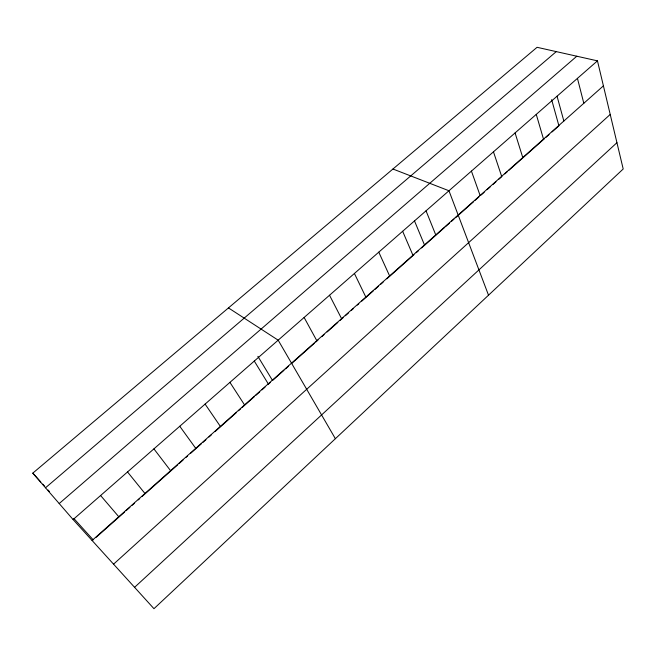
<?xml version="1.0" encoding="UTF-8"?>
<svg xmlns="http://www.w3.org/2000/svg" width="656" height="656" viewBox="0 0 656 656"><rect width="100%" height="100%" fill="white"/><g stroke="black" fill="none" stroke-linecap="round" stroke-linejoin="round"><path stroke-width="0.98" d="M134.578 587.325L616.935 142.688M113.562 564.16L610.219 114.447M92.078 540.478L603.413 85.862M96.235 537.264L124.64 512.008M126.149 510.663L129.929 507.309M132.192 505.292L134.455 503.283M138.227 499.921L139.736 498.585M141.975 496.592L177.784 464.751M179.285 463.415L183.049 460.069M186.058 457.388L187.591 456.027M190.65 453.304L201.359 443.784M202.893 442.423L205.951 439.7M209.002 436.994L211.257 434.985M215.012 431.648L236.168 412.829M238.464 410.787L240.76 408.745M242.294 407.384L254.487 396.544M255.988 395.207L259.751 391.862M262.006 389.853L265.016 387.179M268.025 384.506L270.28 382.497M284.007 370.287L272.535 380.488L257.882 356.364M285.54 368.926L288.599 366.204M291.658 363.49L314.249 343.4M315.749 342.063L318.004 340.062M321.817 336.667L324.105 334.634M327.147 331.928L337.824 322.432M340.111 320.399L343.104 317.742M345.351 315.741L348.344 313.084M351.337 310.419L353.584 308.418M357.323 305.097L358.816 303.761M361.809 301.104L373.231 290.944M374.748 289.591L378.561 286.213M380.841 284.179L383.12 282.146M386.86 278.825L413.952 254.733M416.24 252.699L418.52 250.674M421.57 247.96L444.809 227.296M445.58 226.615L449.393 223.22M451.681 221.187L453.968 219.145M455.502 217.792L473.657 201.638M475.157 200.301L478.913 196.972M481.16 194.971L484.161 192.298M487.113 189.674L490.057 187.058M493.009 184.434L495.961 181.81M498.904 179.186L501.856 176.562M504.841 173.914L507.096 171.905M508.605 170.56L544.496 138.646M546.013 137.293L549.056 134.595M552.09 131.897L558.92 125.821L551.639 99.655M73.103 519.568L597.46 60.852L623.2 168.994L153.963 608.694L73.103 519.568L32.8 473.14L537.067 47.306L597.46 60.852M59.204 503.554L576.804 56.219M45.51 487.785L556.28 51.619M392.936 169.018L448.966 190.757L488.515 295.2M228.46 307.918L278.169 340.177L335.372 438.7M32.8 473.14L40.77 481.947M42.763 484.144L44.756 486.35M48.077 490.016L49.405 491.483M73.841 518.47L93.259 539.913M100.598 495.518L118.777 516.739M127.526 471.959L144.943 493.476M153.914 448.876L170.585 470.68M179.76 426.261L195.726 448.327M205.098 404.096L220.375 426.416M229.936 382.374L244.549 404.924M254.29 361.071L268.255 383.842M304.122 317.471L316.807 340.677M329.533 295.241L341.579 318.66M354.412 273.478L365.843 297.086M378.783 252.158L389.615 275.946M402.653 231.273L412.919 255.225M414.42 220.728L424.612 245.254M426.039 210.814L435.756 234.922M471.434 171.101L480.11 195.488M493.468 151.823L501.651 176.341M515.075 132.93L522.775 157.555M536.264 114.39L543.504 139.129M557.051 96.202L563.848 121.04M577.444 78.359L583.815 103.287"/></g></svg>
